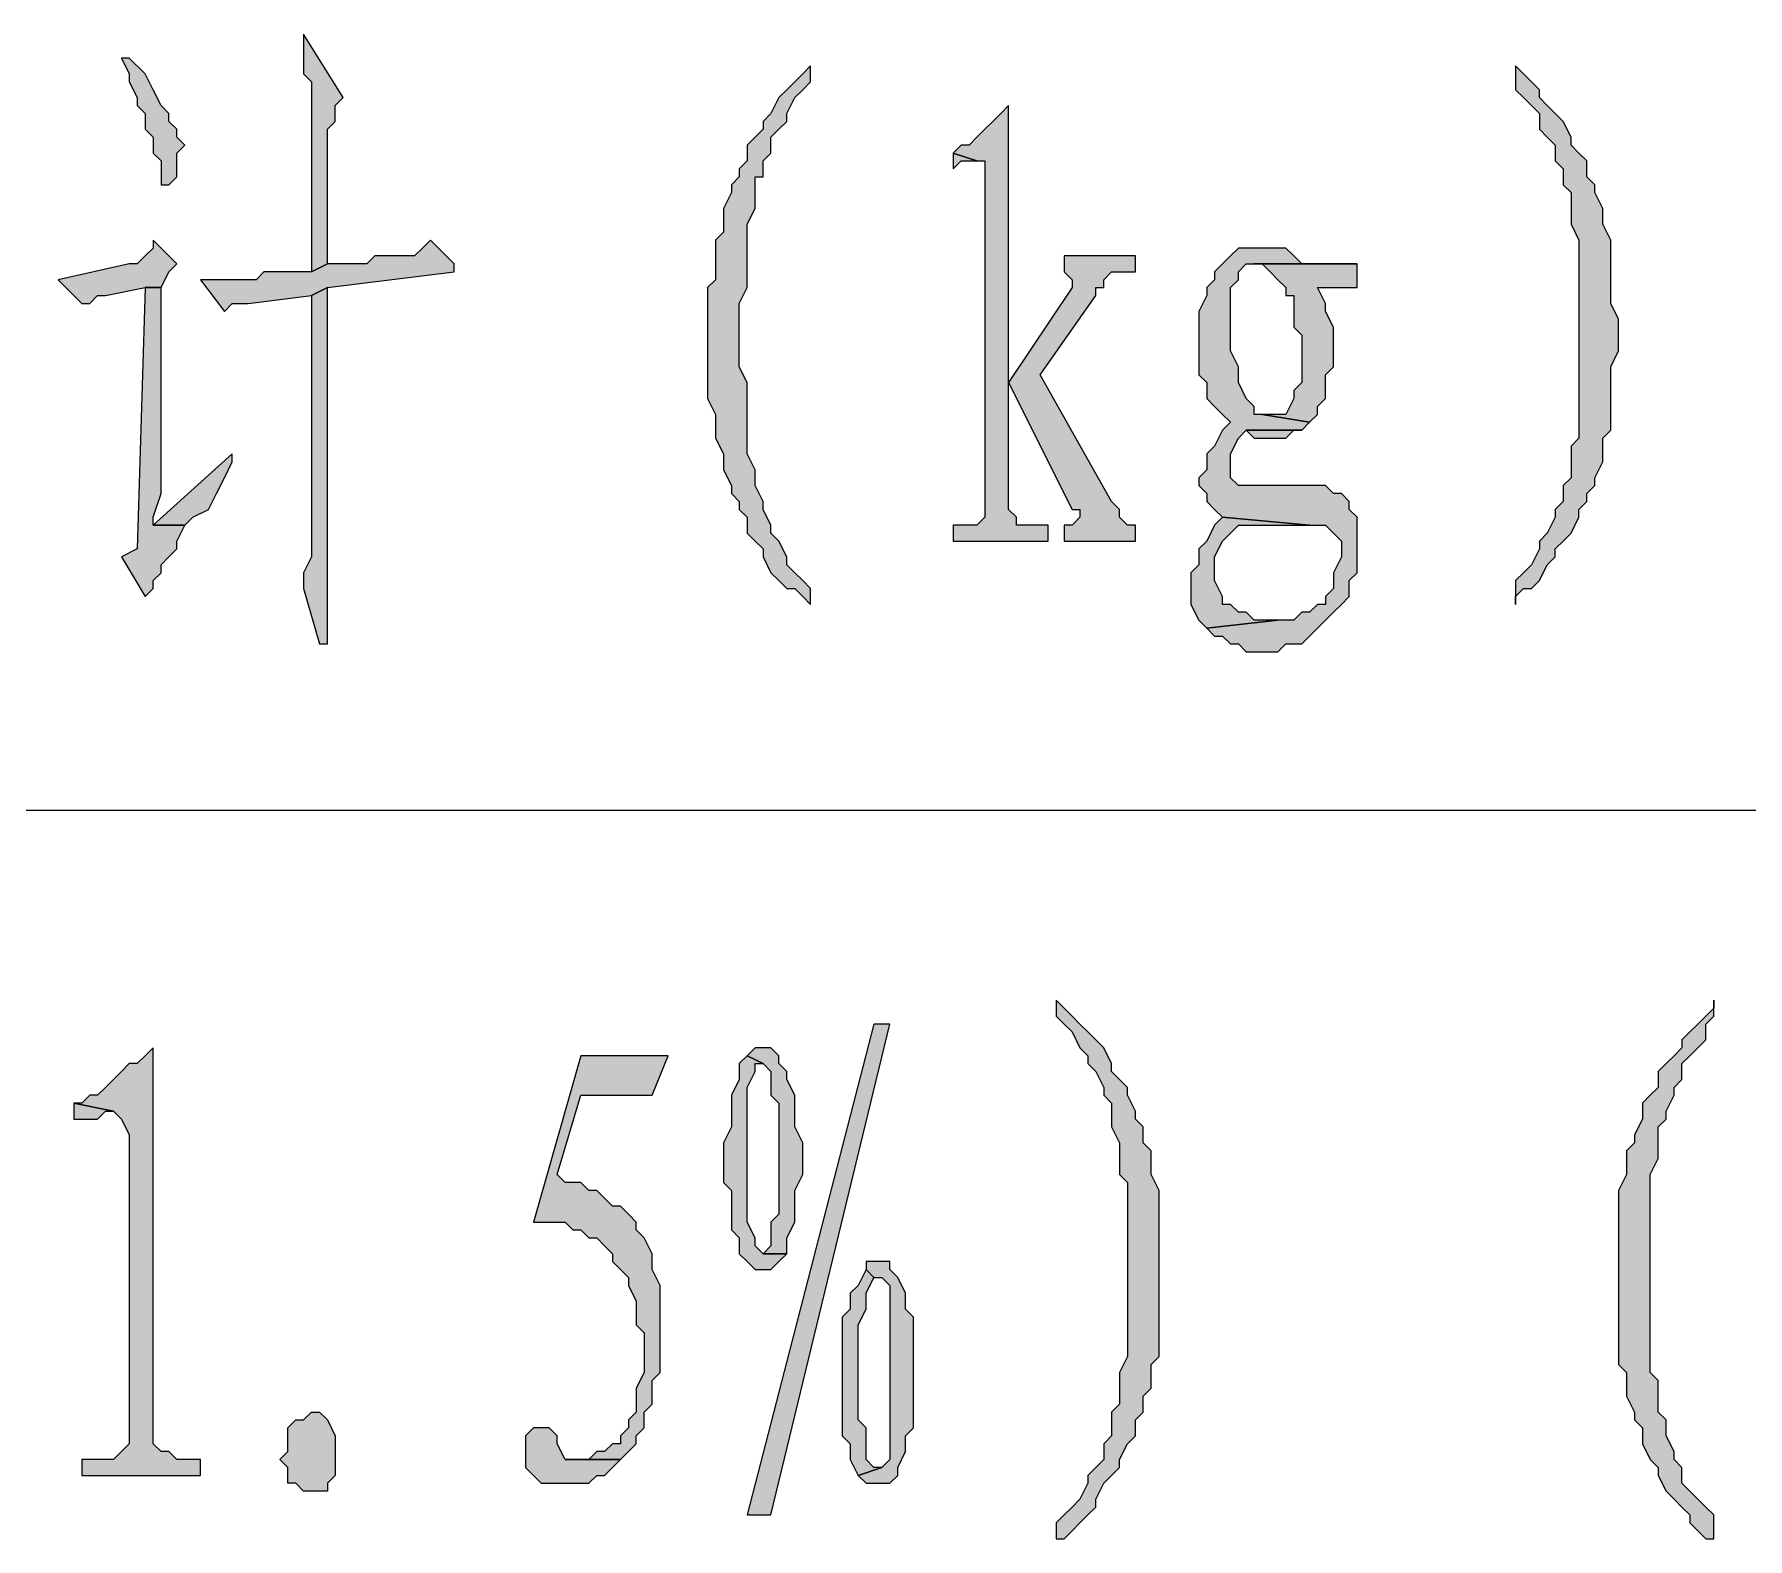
# Model space of a CAD drawing. Header units: millimetres. Extents: x 24 to 410, y 10 to 282.
# Drawn here: x 303.4 to 312.56, y 134.2 to 142.24 of the extents above; entities that cross this region are included whole.
import ezdxf

# ---------------------------------------------------------------- set-up
doc = ezdxf.new("R2010")
doc.units = ezdxf.units.MM

msp = doc.modelspace()

# ---------------------------------------------------------------- hatches: boundary and pattern name
h = msp.add_hatch(color=7)
h.dxf.hatch_style = 2
h.paths.add_polyline_path([(304.842333, 142.24), (304.842333, 142.028333), (304.884667, 141.986), (304.884667, 140.97), (304.969333, 141.012333), (304.969333, 141.139333), (304.969333, 141.224), (304.969333, 141.732), (305.011667, 141.774333), (305.011667, 141.859), (305.054, 141.901333)])
h = msp.add_hatch(color=7)
h.dxf.hatch_style = 2
h.paths.add_polyline_path([(303.911, 142.113), (303.868667, 142.113), (303.911, 142.028333), (303.911, 141.986), (303.953333, 141.901333), (303.953333, 141.859), (303.995667, 141.816667), (303.995667, 141.732), (304.038, 141.689667), (304.038, 141.605), (304.080333, 141.562667), (304.080333, 141.435667), (304.122667, 141.435667), (304.165, 141.478), (304.165, 141.605), (304.207333, 141.647333), (304.165, 141.689667), (304.165, 141.732), (304.122667, 141.774333), (304.122667, 141.816667), (304.080333, 141.859), (304.038, 141.943667), (303.995667, 142.028333)])
h = msp.add_hatch(color=7)
h.dxf.hatch_style = 2
h.paths.add_polyline_path([(307.551667, 142.070667), (307.509333, 142.028333), (307.467, 141.986), (307.424667, 141.943667), (307.382333, 141.901333), (307.34, 141.816667), (307.297667, 141.774333), (307.297667, 141.732), (307.255333, 141.689667), (307.213, 141.647333), (307.213, 141.562667), (307.170667, 141.520333), (307.170667, 141.478), (307.128333, 141.435667), (307.128333, 141.393333), (307.086, 141.308667), (307.086, 141.181667), (307.043667, 141.139333), (307.043667, 140.927667), (307.001333, 140.885333), (307.001333, 140.716), (307.001333, 140.673667), (307.001333, 140.292667), (307.043667, 140.208), (307.043667, 140.081), (307.086, 139.996333), (307.086, 139.911667), (307.128333, 139.827), (307.128333, 139.784667), (307.170667, 139.742333), (307.170667, 139.7), (307.213, 139.657667), (307.213, 139.573), (307.255333, 139.530667), (307.297667, 139.488333), (307.297667, 139.446), (307.34, 139.361333), (307.382333, 139.319), (307.424667, 139.276667), (307.467, 139.276667), (307.509333, 139.234333), (307.551667, 139.192), (307.551667, 139.276667), (307.509333, 139.319), (307.467, 139.361333), (307.424667, 139.403667), (307.424667, 139.446), (307.382333, 139.530667), (307.34, 139.573), (307.34, 139.615333), (307.297667, 139.7), (307.297667, 139.742333), (307.255333, 139.827), (307.255333, 139.911667), (307.213, 139.996333), (307.213, 140.377333), (307.170667, 140.462), (307.170667, 140.800667), (307.213, 140.885333), (307.213, 141.224), (307.255333, 141.308667), (307.255333, 141.478), (307.297667, 141.478), (307.297667, 141.562667), (307.34, 141.605), (307.34, 141.689667), (307.382333, 141.732), (307.424667, 141.774333), (307.424667, 141.816667), (307.467, 141.901333), (307.509333, 141.943667), (307.551667, 141.986)])
h = msp.add_hatch(color=7)
h.dxf.hatch_style = 2
h.paths.add_polyline_path([(311.319333, 142.070667), (311.319333, 141.943667), (311.361667, 141.901333), (311.404, 141.859), (311.446333, 141.816667), (311.446333, 141.732), (311.488667, 141.689667), (311.531, 141.647333), (311.531, 141.562667), (311.573333, 141.520333), (311.573333, 141.435667), (311.615667, 141.393333), (311.615667, 141.224), (311.658, 141.139333), (311.658, 140.631333), (311.658, 140.546667), (311.658, 140.081), (311.615667, 140.038667), (311.615667, 139.869333), (311.573333, 139.827), (311.573333, 139.742333), (311.531, 139.7), (311.531, 139.657667), (311.488667, 139.573), (311.446333, 139.530667), (311.446333, 139.488333), (311.404, 139.403667), (311.361667, 139.361333), (311.319333, 139.319), (311.319333, 139.192), (311.319333, 139.234333), (311.361667, 139.276667), (311.404, 139.276667), (311.446333, 139.319), (311.488667, 139.403667), (311.531, 139.446), (311.531, 139.488333), (311.573333, 139.530667), (311.615667, 139.573), (311.658, 139.657667), (311.658, 139.7), (311.700333, 139.742333), (311.700333, 139.784667), (311.742667, 139.827), (311.742667, 139.869333), (311.785, 139.954), (311.785, 140.081), (311.827333, 140.123333), (311.827333, 140.462), (311.869667, 140.546667), (311.869667, 140.716), (311.827333, 140.800667), (311.827333, 141.139333), (311.785, 141.224), (311.785, 141.308667), (311.742667, 141.393333), (311.742667, 141.435667), (311.700333, 141.478), (311.700333, 141.562667), (311.658, 141.605), (311.615667, 141.647333), (311.615667, 141.689667), (311.573333, 141.774333), (311.531, 141.816667), (311.488667, 141.859), (311.446333, 141.901333), (311.446333, 141.943667), (311.404, 141.986), (311.361667, 142.028333)])
h = msp.add_hatch(color=7)
h.dxf.hatch_style = 2
h.paths.add_polyline_path([(308.61, 141.859), (308.567667, 141.816667), (308.525333, 141.774333), (308.483, 141.732), (308.440667, 141.689667), (308.398333, 141.647333), (308.356, 141.647333), (308.313667, 141.605), (308.440667, 141.562667), (308.483, 141.562667), (308.483, 141.478), (308.483, 139.657667), (308.440667, 139.615333), (308.313667, 139.615333), (308.313667, 139.530667), (308.821667, 139.530667), (308.821667, 139.615333), (308.652333, 139.615333), (308.652333, 139.657667), (308.61, 139.7)])
h = msp.add_hatch(color=7)
h.dxf.hatch_style = 2
h.paths.add_polyline_path([(308.313667, 141.605), (308.313667, 141.520333), (308.356, 141.562667), (308.440667, 141.562667)])
h = msp.add_hatch(color=7)
h.dxf.hatch_style = 2
h.paths.add_polyline_path([(304.038, 141.139333), (304.038, 141.097), (303.995667, 141.054667), (303.953333, 141.012333), (303.911, 141.012333), (303.53, 140.927667), (303.657, 140.800667), (303.699333, 140.800667), (303.741667, 140.843), (303.784, 140.843), (303.995667, 140.885333), (304.080333, 140.885333), (304.122667, 140.97), (304.165, 141.012333)])
h = msp.add_hatch(color=7)
h.dxf.hatch_style = 2
h.paths.add_polyline_path([(305.519667, 141.139333), (305.477333, 141.097), (305.435, 141.054667), (305.223333, 141.054667), (305.181, 141.012333), (304.969333, 141.012333), (304.884667, 140.97), (304.630667, 140.97), (304.588333, 140.927667), (304.503667, 140.927667), (304.376667, 140.927667), (304.292, 140.927667), (304.419, 140.758333), (304.461333, 140.800667), (304.546, 140.800667), (304.884667, 140.843), (304.969333, 140.885333), (305.646667, 140.97), (305.646667, 141.012333)])
h = msp.add_hatch(color=7)
h.dxf.hatch_style = 2
h.paths.add_polyline_path([(309.287333, 141.054667), (308.906333, 141.054667), (308.906333, 140.97), (308.948667, 140.927667), (308.948667, 140.885333), (308.61, 140.377333), (308.948667, 139.7), (308.991, 139.7), (308.991, 139.657667), (308.948667, 139.615333), (308.906333, 139.615333), (308.906333, 139.530667), (309.287333, 139.530667), (309.287333, 139.615333), (309.245, 139.615333), (309.202667, 139.657667), (309.202667, 139.7), (309.160333, 139.742333), (308.779333, 140.419667), (309.075667, 140.843), (309.075667, 140.885333), (309.118, 140.885333), (309.118, 140.927667), (309.160333, 140.97), (309.287333, 140.97)])
h = msp.add_hatch(color=7)
h.dxf.hatch_style = 2
h.paths.add_polyline_path([(310.007, 141.097), (309.837667, 141.097), (309.795333, 141.054667), (309.753, 141.012333), (309.710667, 140.97), (309.710667, 140.927667), (309.668333, 140.885333), (309.668333, 140.843), (309.626, 140.758333), (309.626, 140.419667), (309.668333, 140.377333), (309.668333, 140.292667), (309.710667, 140.250333), (309.753, 140.208), (309.795333, 140.165667), (309.753, 140.123333), (309.710667, 140.038667), (309.668333, 139.996333), (309.668333, 139.954), (309.668333, 139.911667), (309.626, 139.869333), (309.626, 139.827), (309.668333, 139.784667), (309.668333, 139.742333), (309.710667, 139.7), (309.753, 139.657667), (310.218667, 139.615333), (310.303333, 139.615333), (310.345667, 139.573), (310.388, 139.530667), (310.388, 139.446), (310.345667, 139.361333), (310.345667, 139.276667), (310.303333, 139.234333), (310.303333, 139.192), (310.261, 139.192), (310.218667, 139.149667), (310.176333, 139.149667), (310.134, 139.107333), (310.049333, 139.107333), (309.668333, 139.065), (309.710667, 139.022667), (309.753, 139.022667), (309.795333, 138.980333), (309.837667, 138.980333), (309.88, 138.938), (310.049333, 138.938), (310.091667, 138.980333), (310.176333, 138.980333), (310.218667, 139.022667), (310.261, 139.065), (310.303333, 139.107333), (310.345667, 139.149667), (310.388, 139.192), (310.430333, 139.234333), (310.430333, 139.319), (310.472667, 139.361333), (310.472667, 139.657667), (310.430333, 139.7), (310.430333, 139.742333), (310.388, 139.784667), (310.345667, 139.784667), (310.303333, 139.827), (309.837667, 139.827), (309.795333, 139.869333), (309.795333, 139.996333), (309.837667, 140.081), (309.88, 140.123333), (310.176333, 140.123333), (310.218667, 140.165667), (309.964667, 140.208), (309.922333, 140.208), (309.922333, 140.250333), (309.88, 140.292667), (309.837667, 140.377333), (309.837667, 140.462), (309.795333, 140.546667), (309.795333, 140.885333), (309.837667, 140.927667), (309.837667, 140.97), (309.88, 141.012333), (310.472667, 141.012333), (310.176333, 141.012333), (310.134, 141.054667), (310.091667, 141.097)])
h = msp.add_hatch(color=7)
h.dxf.hatch_style = 2
h.paths.add_polyline_path([(310.472667, 141.012333), (309.922333, 141.012333), (309.964667, 141.012333), (310.007, 140.97), (310.049333, 140.927667), (310.091667, 140.885333), (310.091667, 140.843), (310.134, 140.843), (310.134, 140.673667), (310.176333, 140.631333), (310.176333, 140.377333), (310.134, 140.335), (310.134, 140.292667), (310.091667, 140.208), (309.964667, 140.208), (310.218667, 140.165667), (310.261, 140.208), (310.261, 140.250333), (310.303333, 140.292667), (310.303333, 140.419667), (310.345667, 140.462), (310.345667, 140.673667), (310.303333, 140.758333), (310.303333, 140.800667), (310.261, 140.885333), (310.472667, 140.885333)])
h = msp.add_hatch(color=7)
h.dxf.hatch_style = 2
h.paths.add_polyline_path([(304.080333, 140.885333), (303.995667, 140.885333), (303.953333, 139.488333), (303.868667, 139.446), (303.995667, 139.234333), (304.038, 139.276667), (304.038, 139.319), (304.080333, 139.361333), (304.080333, 139.403667), (304.122667, 139.446), (304.165, 139.488333), (304.165, 139.530667), (304.207333, 139.615333), (304.038, 139.615333), (304.038, 139.657667), (304.080333, 139.784667), (304.080333, 140.504333), (304.080333, 140.589)])
h = msp.add_hatch(color=7)
h.dxf.hatch_style = 2
h.paths.add_polyline_path([(304.969333, 140.885333), (304.884667, 140.843), (304.884667, 139.446), (304.842333, 139.361333), (304.842333, 139.276667), (304.927, 138.980333), (304.969333, 138.980333)])
h = msp.add_hatch(color=7)
h.dxf.hatch_style = 2
h.paths.add_polyline_path([(310.176333, 140.123333), (309.88, 140.123333), (309.922333, 140.081), (310.091667, 140.081), (310.134, 140.123333)])
h = msp.add_hatch(color=7)
h.dxf.hatch_style = 2
h.paths.add_polyline_path([(304.461333, 139.996333), (304.038, 139.615333), (304.207333, 139.615333), (304.249667, 139.657667), (304.334333, 139.7), (304.376667, 139.784667), (304.419, 139.869333), (304.461333, 139.954)])
h = msp.add_hatch(color=7)
h.dxf.hatch_style = 2
h.paths.add_polyline_path([(309.753, 139.657667), (309.710667, 139.615333), (309.668333, 139.530667), (309.626, 139.488333), (309.626, 139.403667), (309.583667, 139.361333), (309.583667, 139.192), (309.626, 139.107333), (309.668333, 139.065), (310.049333, 139.107333), (309.922333, 139.107333), (309.88, 139.149667), (309.837667, 139.149667), (309.795333, 139.192), (309.753, 139.192), (309.753, 139.234333), (309.710667, 139.319), (309.710667, 139.446), (309.753, 139.530667), (309.795333, 139.573), (309.837667, 139.615333), (310.218667, 139.615333)])
h = msp.add_hatch(color=7)
h.dxf.hatch_style = 2
h.paths.add_polyline_path([(308.864, 137.075333), (308.864, 136.990667), (308.906333, 136.948333), (308.948667, 136.906), (308.991, 136.821333), (309.033333, 136.779), (309.033333, 136.736667), (309.075667, 136.694333), (309.118, 136.609667), (309.118, 136.567333), (309.160333, 136.525), (309.160333, 136.398), (309.202667, 136.313333), (309.202667, 136.144), (309.245, 136.101667), (309.245, 135.636), (309.245, 135.551333), (309.245, 135.170333), (309.202667, 135.085667), (309.202667, 134.916333), (309.160333, 134.874), (309.160333, 134.747), (309.118, 134.704667), (309.118, 134.62), (309.075667, 134.577667), (309.033333, 134.535333), (309.033333, 134.493), (308.991, 134.408333), (308.948667, 134.366), (308.906333, 134.323667), (308.864, 134.281333), (308.864, 134.196667), (308.906333, 134.196667), (308.948667, 134.239), (308.991, 134.281333), (309.033333, 134.323667), (309.075667, 134.366), (309.075667, 134.408333), (309.118, 134.493), (309.160333, 134.535333), (309.202667, 134.577667), (309.202667, 134.62), (309.245, 134.704667), (309.287333, 134.747), (309.287333, 134.831667), (309.329667, 134.874), (309.329667, 134.958667), (309.372, 135.001), (309.372, 135.128), (309.414333, 135.170333), (309.414333, 136.059333), (309.372, 136.144), (309.372, 136.271), (309.329667, 136.313333), (309.329667, 136.398), (309.287333, 136.440333), (309.287333, 136.482667), (309.245, 136.567333), (309.245, 136.609667), (309.202667, 136.652), (309.160333, 136.694333), (309.160333, 136.736667), (309.118, 136.821333), (309.075667, 136.863667), (309.033333, 136.906), (308.991, 136.948333), (308.948667, 136.990667), (308.906333, 137.033)])
h = msp.add_hatch(color=7)
h.dxf.hatch_style = 2
h.paths.add_polyline_path([(312.377667, 137.075333), (312.377667, 137.033), (312.335333, 136.990667), (312.293, 136.948333), (312.250667, 136.906), (312.208333, 136.863667), (312.208333, 136.821333), (312.166, 136.779), (312.123667, 136.736667), (312.081333, 136.694333), (312.081333, 136.609667), (312.039, 136.567333), (311.996667, 136.525), (311.996667, 136.440333), (311.954333, 136.355667), (311.954333, 136.313333), (311.912, 136.271), (311.912, 136.144), (311.869667, 136.059333), (311.869667, 135.720667), (311.869667, 135.636), (311.869667, 135.128), (311.912, 135.085667), (311.912, 134.958667), (311.954333, 134.874), (311.954333, 134.831667), (311.996667, 134.789333), (311.996667, 134.704667), (312.039, 134.62), (312.081333, 134.577667), (312.081333, 134.535333), (312.123667, 134.450667), (312.166, 134.408333), (312.208333, 134.366), (312.250667, 134.323667), (312.250667, 134.281333), (312.293, 134.239), (312.335333, 134.196667), (312.377667, 134.196667), (312.377667, 134.281333), (312.377667, 134.323667), (312.335333, 134.366), (312.293, 134.408333), (312.250667, 134.450667), (312.208333, 134.493), (312.208333, 134.577667), (312.166, 134.62), (312.166, 134.662333), (312.123667, 134.747), (312.123667, 134.831667), (312.081333, 134.874), (312.081333, 135.043333), (312.039, 135.085667), (312.039, 136.144), (312.081333, 136.228667), (312.081333, 136.398), (312.123667, 136.440333), (312.123667, 136.482667), (312.166, 136.567333), (312.166, 136.609667), (312.208333, 136.652), (312.208333, 136.736667), (312.250667, 136.779), (312.293, 136.821333), (312.335333, 136.863667), (312.335333, 136.948333), (312.377667, 136.990667)])
h = msp.add_hatch(color=7)
h.dxf.hatch_style = 2
h.paths.add_polyline_path([(307.975, 136.948333), (307.890333, 136.948333), (307.213, 134.323667), (307.34, 134.323667)])
h = msp.add_hatch(color=7)
h.dxf.hatch_style = 2
h.paths.add_polyline_path([(304.038, 136.821333), (303.995667, 136.779), (303.953333, 136.736667), (303.911, 136.736667), (303.868667, 136.694333), (303.826333, 136.652), (303.784, 136.609667), (303.741667, 136.567333), (303.699333, 136.567333), (303.657, 136.525), (303.614667, 136.525), (303.826333, 136.482667), (303.868667, 136.440333), (303.911, 136.355667), (303.911, 134.704667), (303.868667, 134.662333), (303.826333, 134.62), (303.657, 134.62), (303.657, 134.535333), (304.292, 134.535333), (304.292, 134.62), (304.165, 134.62), (304.122667, 134.662333), (304.080333, 134.662333), (304.038, 134.704667)])
h = msp.add_hatch(color=7)
h.dxf.hatch_style = 2
h.paths.add_polyline_path([(307.297667, 136.821333), (307.255333, 136.821333), (307.213, 136.779), (307.297667, 136.736667), (307.34, 136.694333), (307.34, 136.567333), (307.382333, 136.525), (307.382333, 135.932333), (307.34, 135.89), (307.34, 135.763), (307.297667, 135.720667), (307.424667, 135.720667), (307.424667, 135.805333), (307.467, 135.89), (307.467, 136.059333), (307.509333, 136.144), (307.509333, 136.313333), (307.467, 136.398), (307.467, 136.567333), (307.424667, 136.652), (307.424667, 136.694333), (307.382333, 136.736667), (307.382333, 136.779), (307.34, 136.821333)])
h = msp.add_hatch(color=7)
h.dxf.hatch_style = 2
h.paths.add_polyline_path([(306.789667, 136.779), (306.324, 136.779), (306.07, 135.89), (306.239333, 135.89), (306.281667, 135.847667), (306.324, 135.847667), (306.366333, 135.805333), (306.408667, 135.805333), (306.451, 135.763), (306.493333, 135.720667), (306.493333, 135.678333), (306.535667, 135.636), (306.578, 135.593667), (306.578, 135.551333), (306.620333, 135.466667), (306.620333, 135.339667), (306.662667, 135.297333), (306.662667, 135.085667), (306.620333, 135.001), (306.620333, 134.958667), (306.620333, 134.874), (306.578, 134.831667), (306.578, 134.789333), (306.535667, 134.747), (306.535667, 134.704667), (306.493333, 134.704667), (306.451, 134.662333), (306.408667, 134.662333), (306.366333, 134.62), (306.239333, 134.62), (306.535667, 134.62), (306.578, 134.662333), (306.620333, 134.704667), (306.620333, 134.747), (306.662667, 134.789333), (306.662667, 134.874), (306.705, 134.916333), (306.705, 135.043333), (306.747333, 135.085667), (306.747333, 135.551333), (306.705, 135.636), (306.705, 135.720667), (306.662667, 135.805333), (306.620333, 135.847667), (306.620333, 135.89), (306.578, 135.932333), (306.535667, 135.974667), (306.493333, 135.974667), (306.451, 136.017), (306.408667, 136.059333), (306.366333, 136.059333), (306.324, 136.101667), (306.239333, 136.101667), (306.197, 136.144), (306.324, 136.567333), (306.705, 136.567333)])
h = msp.add_hatch(color=7)
h.dxf.hatch_style = 2
h.paths.add_polyline_path([(307.213, 136.779), (307.170667, 136.736667), (307.170667, 136.652), (307.128333, 136.567333), (307.128333, 136.398), (307.086, 136.313333), (307.086, 136.101667), (307.128333, 136.059333), (307.128333, 135.847667), (307.170667, 135.805333), (307.170667, 135.720667), (307.213, 135.678333), (307.255333, 135.636), (307.34, 135.636), (307.382333, 135.678333), (307.424667, 135.720667), (307.297667, 135.720667), (307.255333, 135.763), (307.255333, 135.805333), (307.213, 135.89), (307.213, 136.609667), (307.255333, 136.694333), (307.255333, 136.736667), (307.297667, 136.736667)])
h = msp.add_hatch(color=7)
h.dxf.hatch_style = 2
h.paths.add_polyline_path([(303.614667, 136.525), (303.614667, 136.440333), (303.699333, 136.440333), (303.741667, 136.440333), (303.784, 136.482667), (303.826333, 136.482667)])
h = msp.add_hatch(color=7)
h.dxf.hatch_style = 2
h.paths.add_polyline_path([(307.848, 135.636), (307.805667, 135.551333), (307.763333, 135.509), (307.763333, 135.424333), (307.721, 135.382), (307.721, 134.747), (307.763333, 134.704667), (307.763333, 134.62), (307.805667, 134.535333), (307.932667, 134.577667), (307.890333, 134.577667), (307.848, 134.62), (307.848, 134.789333), (307.805667, 134.831667), (307.805667, 135.339667), (307.848, 135.424333), (307.848, 135.509), (307.890333, 135.593667)])
h = msp.add_hatch(color=7)
h.dxf.hatch_style = 2
h.paths.add_polyline_path([(307.932667, 135.678333), (307.848, 135.678333), (307.848, 135.636), (307.890333, 135.593667), (307.932667, 135.593667), (307.975, 135.551333), (307.975, 134.62), (307.932667, 134.577667), (307.805667, 134.535333), (307.848, 134.493), (307.890333, 134.493), (307.975, 134.493), (308.017333, 134.535333), (308.017333, 134.577667), (308.059667, 134.662333), (308.059667, 134.747), (308.102, 134.789333), (308.102, 135.382), (308.059667, 135.424333), (308.059667, 135.509), (308.017333, 135.593667), (307.975, 135.636), (307.975, 135.678333)])
h = msp.add_hatch(color=7)
h.dxf.hatch_style = 2
h.paths.add_polyline_path([(304.969333, 134.450667), (304.842333, 134.450667), (304.8, 134.493), (304.757667, 134.493), (304.757667, 134.577667), (304.715333, 134.62), (304.757667, 134.662333), (304.757667, 134.789333), (304.8, 134.831667), (304.842333, 134.831667), (304.884667, 134.874), (304.927, 134.874), (304.969333, 134.831667), (305.011667, 134.747), (305.011667, 134.535333), (304.969333, 134.493)])
h = msp.add_hatch(color=7)
h.dxf.hatch_style = 2
h.paths.add_polyline_path([(306.112333, 134.789333), (306.07, 134.789333), (306.027667, 134.747), (306.027667, 134.577667), (306.07, 134.535333), (306.112333, 134.493), (306.366333, 134.493), (306.408667, 134.535333), (306.451, 134.535333), (306.493333, 134.577667), (306.535667, 134.62), (306.239333, 134.62), (306.197, 134.704667), (306.197, 134.747), (306.154667, 134.789333)])

# ---------------------------------------------------------------- linework, layer by layer
at = {"color": 7, "lineweight": 0}
for points in [[(304.842333, 142.24), (304.842333, 142.028333), (304.884667, 141.986), (304.884667, 140.97), (304.969333, 141.012333), (304.969333, 141.139333), (304.969333, 141.224), (304.969333, 141.732), (305.011667, 141.774333), (305.011667, 141.859), (305.054, 141.901333)], [(303.911, 142.113), (303.868667, 142.113), (303.911, 142.028333), (303.911, 141.986), (303.953333, 141.901333), (303.953333, 141.859), (303.995667, 141.816667), (303.995667, 141.732), (304.038, 141.689667), (304.038, 141.605), (304.080333, 141.562667), (304.080333, 141.435667), (304.122667, 141.435667), (304.165, 141.478), (304.165, 141.605), (304.207333, 141.647333), (304.165, 141.689667), (304.165, 141.732), (304.122667, 141.774333), (304.122667, 141.816667), (304.080333, 141.859), (304.038, 141.943667), (303.995667, 142.028333)], [(307.551667, 142.070667), (307.509333, 142.028333), (307.467, 141.986), (307.424667, 141.943667), (307.382333, 141.901333), (307.34, 141.816667), (307.297667, 141.774333), (307.297667, 141.732), (307.255333, 141.689667), (307.213, 141.647333), (307.213, 141.562667), (307.170667, 141.520333), (307.170667, 141.478), (307.128333, 141.435667), (307.128333, 141.393333), (307.086, 141.308667), (307.086, 141.181667), (307.043667, 141.139333), (307.043667, 140.927667), (307.001333, 140.885333), (307.001333, 140.716), (307.001333, 140.673667), (307.001333, 140.292667), (307.043667, 140.208), (307.043667, 140.081), (307.086, 139.996333), (307.086, 139.911667), (307.128333, 139.827), (307.128333, 139.784667), (307.170667, 139.742333), (307.170667, 139.7), (307.213, 139.657667), (307.213, 139.573), (307.255333, 139.530667), (307.297667, 139.488333), (307.297667, 139.446), (307.34, 139.361333), (307.382333, 139.319), (307.424667, 139.276667), (307.467, 139.276667), (307.509333, 139.234333), (307.551667, 139.192), (307.551667, 139.276667), (307.509333, 139.319), (307.467, 139.361333), (307.424667, 139.403667), (307.424667, 139.446), (307.382333, 139.530667), (307.34, 139.573), (307.34, 139.615333), (307.297667, 139.7), (307.297667, 139.742333), (307.255333, 139.827), (307.255333, 139.911667), (307.213, 139.996333), (307.213, 140.377333), (307.170667, 140.462), (307.170667, 140.800667), (307.213, 140.885333), (307.213, 141.224), (307.255333, 141.308667), (307.255333, 141.478), (307.297667, 141.478), (307.297667, 141.562667), (307.34, 141.605), (307.34, 141.689667), (307.382333, 141.732), (307.424667, 141.774333), (307.424667, 141.816667), (307.467, 141.901333), (307.509333, 141.943667), (307.551667, 141.986)], [(311.319333, 142.070667), (311.319333, 141.943667), (311.361667, 141.901333), (311.404, 141.859), (311.446333, 141.816667), (311.446333, 141.732), (311.488667, 141.689667), (311.531, 141.647333), (311.531, 141.562667), (311.573333, 141.520333), (311.573333, 141.435667), (311.615667, 141.393333), (311.615667, 141.224), (311.658, 141.139333), (311.658, 140.631333), (311.658, 140.546667), (311.658, 140.081), (311.615667, 140.038667), (311.615667, 139.869333), (311.573333, 139.827), (311.573333, 139.742333), (311.531, 139.7), (311.531, 139.657667), (311.488667, 139.573), (311.446333, 139.530667), (311.446333, 139.488333), (311.404, 139.403667), (311.361667, 139.361333), (311.319333, 139.319), (311.319333, 139.192), (311.319333, 139.234333), (311.361667, 139.276667), (311.404, 139.276667), (311.446333, 139.319), (311.488667, 139.403667), (311.531, 139.446), (311.531, 139.488333), (311.573333, 139.530667), (311.615667, 139.573), (311.658, 139.657667), (311.658, 139.7), (311.700333, 139.742333), (311.700333, 139.784667), (311.742667, 139.827), (311.742667, 139.869333), (311.785, 139.954), (311.785, 140.081), (311.827333, 140.123333), (311.827333, 140.462), (311.869667, 140.546667), (311.869667, 140.716), (311.827333, 140.800667), (311.827333, 141.139333), (311.785, 141.224), (311.785, 141.308667), (311.742667, 141.393333), (311.742667, 141.435667), (311.700333, 141.478), (311.700333, 141.562667), (311.658, 141.605), (311.615667, 141.647333), (311.615667, 141.689667), (311.573333, 141.774333), (311.531, 141.816667), (311.488667, 141.859), (311.446333, 141.901333), (311.446333, 141.943667), (311.404, 141.986), (311.361667, 142.028333)], [(308.61, 141.859), (308.567667, 141.816667), (308.525333, 141.774333), (308.483, 141.732), (308.440667, 141.689667), (308.398333, 141.647333), (308.356, 141.647333), (308.313667, 141.605), (308.440667, 141.562667), (308.483, 141.562667), (308.483, 141.478), (308.483, 139.657667), (308.440667, 139.615333), (308.313667, 139.615333), (308.313667, 139.530667), (308.821667, 139.530667), (308.821667, 139.615333), (308.652333, 139.615333), (308.652333, 139.657667), (308.61, 139.7)], [(308.313667, 141.605), (308.313667, 141.520333), (308.356, 141.562667), (308.440667, 141.562667)], [(304.038, 141.139333), (304.038, 141.097), (303.995667, 141.054667), (303.953333, 141.012333), (303.911, 141.012333), (303.53, 140.927667), (303.657, 140.800667), (303.699333, 140.800667), (303.741667, 140.843), (303.784, 140.843), (303.995667, 140.885333), (304.080333, 140.885333), (304.122667, 140.97), (304.165, 141.012333)], [(305.519667, 141.139333), (305.477333, 141.097), (305.435, 141.054667), (305.223333, 141.054667), (305.181, 141.012333), (304.969333, 141.012333), (304.884667, 140.97), (304.630667, 140.97), (304.588333, 140.927667), (304.503667, 140.927667), (304.376667, 140.927667), (304.292, 140.927667), (304.419, 140.758333), (304.461333, 140.800667), (304.546, 140.800667), (304.884667, 140.843), (304.969333, 140.885333), (305.646667, 140.97), (305.646667, 141.012333)], [(309.287333, 141.054667), (308.906333, 141.054667), (308.906333, 140.97), (308.948667, 140.927667), (308.948667, 140.885333), (308.61, 140.377333), (308.948667, 139.7), (308.991, 139.7), (308.991, 139.657667), (308.948667, 139.615333), (308.906333, 139.615333), (308.906333, 139.530667), (309.287333, 139.530667), (309.287333, 139.615333), (309.245, 139.615333), (309.202667, 139.657667), (309.202667, 139.7), (309.160333, 139.742333), (308.779333, 140.419667), (309.075667, 140.843), (309.075667, 140.885333), (309.118, 140.885333), (309.118, 140.927667), (309.160333, 140.97), (309.287333, 140.97)], [(310.007, 141.097), (309.837667, 141.097), (309.795333, 141.054667), (309.753, 141.012333), (309.710667, 140.97), (309.710667, 140.927667), (309.668333, 140.885333), (309.668333, 140.843), (309.626, 140.758333), (309.626, 140.419667), (309.668333, 140.377333), (309.668333, 140.292667), (309.710667, 140.250333), (309.753, 140.208), (309.795333, 140.165667), (309.753, 140.123333), (309.710667, 140.038667), (309.668333, 139.996333), (309.668333, 139.954), (309.668333, 139.911667), (309.626, 139.869333), (309.626, 139.827), (309.668333, 139.784667), (309.668333, 139.742333), (309.710667, 139.7), (309.753, 139.657667), (310.218667, 139.615333), (310.303333, 139.615333), (310.345667, 139.573), (310.388, 139.530667), (310.388, 139.446), (310.345667, 139.361333), (310.345667, 139.276667), (310.303333, 139.234333), (310.303333, 139.192), (310.261, 139.192), (310.218667, 139.149667), (310.176333, 139.149667), (310.134, 139.107333), (310.049333, 139.107333), (309.668333, 139.065), (309.710667, 139.022667), (309.753, 139.022667), (309.795333, 138.980333), (309.837667, 138.980333), (309.88, 138.938), (310.049333, 138.938), (310.091667, 138.980333), (310.176333, 138.980333), (310.218667, 139.022667), (310.261, 139.065), (310.303333, 139.107333), (310.345667, 139.149667), (310.388, 139.192), (310.430333, 139.234333), (310.430333, 139.319), (310.472667, 139.361333), (310.472667, 139.657667), (310.430333, 139.7), (310.430333, 139.742333), (310.388, 139.784667), (310.345667, 139.784667), (310.303333, 139.827), (309.837667, 139.827), (309.795333, 139.869333), (309.795333, 139.996333), (309.837667, 140.081), (309.88, 140.123333), (310.176333, 140.123333), (310.218667, 140.165667), (309.964667, 140.208), (309.922333, 140.208), (309.922333, 140.250333), (309.88, 140.292667), (309.837667, 140.377333), (309.837667, 140.462), (309.795333, 140.546667), (309.795333, 140.885333), (309.837667, 140.927667), (309.837667, 140.97), (309.88, 141.012333), (310.472667, 141.012333), (310.176333, 141.012333), (310.134, 141.054667), (310.091667, 141.097)], [(310.472667, 141.012333), (309.922333, 141.012333), (309.964667, 141.012333), (310.007, 140.97), (310.049333, 140.927667), (310.091667, 140.885333), (310.091667, 140.843), (310.134, 140.843), (310.134, 140.673667), (310.176333, 140.631333), (310.176333, 140.377333), (310.134, 140.335), (310.134, 140.292667), (310.091667, 140.208), (309.964667, 140.208), (310.218667, 140.165667), (310.261, 140.208), (310.261, 140.250333), (310.303333, 140.292667), (310.303333, 140.419667), (310.345667, 140.462), (310.345667, 140.673667), (310.303333, 140.758333), (310.303333, 140.800667), (310.261, 140.885333), (310.472667, 140.885333)], [(304.080333, 140.885333), (303.995667, 140.885333), (303.953333, 139.488333), (303.868667, 139.446), (303.995667, 139.234333), (304.038, 139.276667), (304.038, 139.319), (304.080333, 139.361333), (304.080333, 139.403667), (304.122667, 139.446), (304.165, 139.488333), (304.165, 139.530667), (304.207333, 139.615333), (304.038, 139.615333), (304.038, 139.657667), (304.080333, 139.784667), (304.080333, 140.504333), (304.080333, 140.589)], [(304.969333, 140.885333), (304.884667, 140.843), (304.884667, 139.446), (304.842333, 139.361333), (304.842333, 139.276667), (304.927, 138.980333), (304.969333, 138.980333)], [(310.176333, 140.123333), (309.88, 140.123333), (309.922333, 140.081), (310.091667, 140.081), (310.134, 140.123333)], [(304.461333, 139.996333), (304.038, 139.615333), (304.207333, 139.615333), (304.249667, 139.657667), (304.334333, 139.7), (304.376667, 139.784667), (304.419, 139.869333), (304.461333, 139.954)], [(309.753, 139.657667), (309.710667, 139.615333), (309.668333, 139.530667), (309.626, 139.488333), (309.626, 139.403667), (309.583667, 139.361333), (309.583667, 139.192), (309.626, 139.107333), (309.668333, 139.065), (310.049333, 139.107333), (309.922333, 139.107333), (309.88, 139.149667), (309.837667, 139.149667), (309.795333, 139.192), (309.753, 139.192), (309.753, 139.234333), (309.710667, 139.319), (309.710667, 139.446), (309.753, 139.530667), (309.795333, 139.573), (309.837667, 139.615333), (310.218667, 139.615333)], [(308.864, 137.075333), (308.864, 136.990667), (308.906333, 136.948333), (308.948667, 136.906), (308.991, 136.821333), (309.033333, 136.779), (309.033333, 136.736667), (309.075667, 136.694333), (309.118, 136.609667), (309.118, 136.567333), (309.160333, 136.525), (309.160333, 136.398), (309.202667, 136.313333), (309.202667, 136.144), (309.245, 136.101667), (309.245, 135.636), (309.245, 135.551333), (309.245, 135.170333), (309.202667, 135.085667), (309.202667, 134.916333), (309.160333, 134.874), (309.160333, 134.747), (309.118, 134.704667), (309.118, 134.62), (309.075667, 134.577667), (309.033333, 134.535333), (309.033333, 134.493), (308.991, 134.408333), (308.948667, 134.366), (308.906333, 134.323667), (308.864, 134.281333), (308.864, 134.196667), (308.906333, 134.196667), (308.948667, 134.239), (308.991, 134.281333), (309.033333, 134.323667), (309.075667, 134.366), (309.075667, 134.408333), (309.118, 134.493), (309.160333, 134.535333), (309.202667, 134.577667), (309.202667, 134.62), (309.245, 134.704667), (309.287333, 134.747), (309.287333, 134.831667), (309.329667, 134.874), (309.329667, 134.958667), (309.372, 135.001), (309.372, 135.128), (309.414333, 135.170333), (309.414333, 136.059333), (309.372, 136.144), (309.372, 136.271), (309.329667, 136.313333), (309.329667, 136.398), (309.287333, 136.440333), (309.287333, 136.482667), (309.245, 136.567333), (309.245, 136.609667), (309.202667, 136.652), (309.160333, 136.694333), (309.160333, 136.736667), (309.118, 136.821333), (309.075667, 136.863667), (309.033333, 136.906), (308.991, 136.948333), (308.948667, 136.990667), (308.906333, 137.033)], [(312.377667, 137.075333), (312.377667, 137.033), (312.335333, 136.990667), (312.293, 136.948333), (312.250667, 136.906), (312.208333, 136.863667), (312.208333, 136.821333), (312.166, 136.779), (312.123667, 136.736667), (312.081333, 136.694333), (312.081333, 136.609667), (312.039, 136.567333), (311.996667, 136.525), (311.996667, 136.440333), (311.954333, 136.355667), (311.954333, 136.313333), (311.912, 136.271), (311.912, 136.144), (311.869667, 136.059333), (311.869667, 135.720667), (311.869667, 135.636), (311.869667, 135.128), (311.912, 135.085667), (311.912, 134.958667), (311.954333, 134.874), (311.954333, 134.831667), (311.996667, 134.789333), (311.996667, 134.704667), (312.039, 134.62), (312.081333, 134.577667), (312.081333, 134.535333), (312.123667, 134.450667), (312.166, 134.408333), (312.208333, 134.366), (312.250667, 134.323667), (312.250667, 134.281333), (312.293, 134.239), (312.335333, 134.196667), (312.377667, 134.196667), (312.377667, 134.281333), (312.377667, 134.323667), (312.335333, 134.366), (312.293, 134.408333), (312.250667, 134.450667), (312.208333, 134.493), (312.208333, 134.577667), (312.166, 134.62), (312.166, 134.662333), (312.123667, 134.747), (312.123667, 134.831667), (312.081333, 134.874), (312.081333, 135.043333), (312.039, 135.085667), (312.039, 136.144), (312.081333, 136.228667), (312.081333, 136.398), (312.123667, 136.440333), (312.123667, 136.482667), (312.166, 136.567333), (312.166, 136.609667), (312.208333, 136.652), (312.208333, 136.736667), (312.250667, 136.779), (312.293, 136.821333), (312.335333, 136.863667), (312.335333, 136.948333), (312.377667, 136.990667)], [(307.975, 136.948333), (307.890333, 136.948333), (307.213, 134.323667), (307.34, 134.323667)], [(304.038, 136.821333), (303.995667, 136.779), (303.953333, 136.736667), (303.911, 136.736667), (303.868667, 136.694333), (303.826333, 136.652), (303.784, 136.609667), (303.741667, 136.567333), (303.699333, 136.567333), (303.657, 136.525), (303.614667, 136.525), (303.826333, 136.482667), (303.868667, 136.440333), (303.911, 136.355667), (303.911, 134.704667), (303.868667, 134.662333), (303.826333, 134.62), (303.657, 134.62), (303.657, 134.535333), (304.292, 134.535333), (304.292, 134.62), (304.165, 134.62), (304.122667, 134.662333), (304.080333, 134.662333), (304.038, 134.704667)], [(307.297667, 136.821333), (307.255333, 136.821333), (307.213, 136.779), (307.297667, 136.736667), (307.34, 136.694333), (307.34, 136.567333), (307.382333, 136.525), (307.382333, 135.932333), (307.34, 135.89), (307.34, 135.763), (307.297667, 135.720667), (307.424667, 135.720667), (307.424667, 135.805333), (307.467, 135.89), (307.467, 136.059333), (307.509333, 136.144), (307.509333, 136.313333), (307.467, 136.398), (307.467, 136.567333), (307.424667, 136.652), (307.424667, 136.694333), (307.382333, 136.736667), (307.382333, 136.779), (307.34, 136.821333)], [(306.789667, 136.779), (306.324, 136.779), (306.07, 135.89), (306.239333, 135.89), (306.281667, 135.847667), (306.324, 135.847667), (306.366333, 135.805333), (306.408667, 135.805333), (306.451, 135.763), (306.493333, 135.720667), (306.493333, 135.678333), (306.535667, 135.636), (306.578, 135.593667), (306.578, 135.551333), (306.620333, 135.466667), (306.620333, 135.339667), (306.662667, 135.297333), (306.662667, 135.085667), (306.620333, 135.001), (306.620333, 134.958667), (306.620333, 134.874), (306.578, 134.831667), (306.578, 134.789333), (306.535667, 134.747), (306.535667, 134.704667), (306.493333, 134.704667), (306.451, 134.662333), (306.408667, 134.662333), (306.366333, 134.62), (306.239333, 134.62), (306.535667, 134.62), (306.578, 134.662333), (306.620333, 134.704667), (306.620333, 134.747), (306.662667, 134.789333), (306.662667, 134.874), (306.705, 134.916333), (306.705, 135.043333), (306.747333, 135.085667), (306.747333, 135.551333), (306.705, 135.636), (306.705, 135.720667), (306.662667, 135.805333), (306.620333, 135.847667), (306.620333, 135.89), (306.578, 135.932333), (306.535667, 135.974667), (306.493333, 135.974667), (306.451, 136.017), (306.408667, 136.059333), (306.366333, 136.059333), (306.324, 136.101667), (306.239333, 136.101667), (306.197, 136.144), (306.324, 136.567333), (306.705, 136.567333)], [(307.213, 136.779), (307.170667, 136.736667), (307.170667, 136.652), (307.128333, 136.567333), (307.128333, 136.398), (307.086, 136.313333), (307.086, 136.101667), (307.128333, 136.059333), (307.128333, 135.847667), (307.170667, 135.805333), (307.170667, 135.720667), (307.213, 135.678333), (307.255333, 135.636), (307.34, 135.636), (307.382333, 135.678333), (307.424667, 135.720667), (307.297667, 135.720667), (307.255333, 135.763), (307.255333, 135.805333), (307.213, 135.89), (307.213, 136.609667), (307.255333, 136.694333), (307.255333, 136.736667), (307.297667, 136.736667)], [(303.614667, 136.525), (303.614667, 136.440333), (303.699333, 136.440333), (303.741667, 136.440333), (303.784, 136.482667), (303.826333, 136.482667)], [(307.848, 135.636), (307.805667, 135.551333), (307.763333, 135.509), (307.763333, 135.424333), (307.721, 135.382), (307.721, 134.747), (307.763333, 134.704667), (307.763333, 134.62), (307.805667, 134.535333), (307.932667, 134.577667), (307.890333, 134.577667), (307.848, 134.62), (307.848, 134.789333), (307.805667, 134.831667), (307.805667, 135.339667), (307.848, 135.424333), (307.848, 135.509), (307.890333, 135.593667)], [(307.932667, 135.678333), (307.848, 135.678333), (307.848, 135.636), (307.890333, 135.593667), (307.932667, 135.593667), (307.975, 135.551333), (307.975, 134.62), (307.932667, 134.577667), (307.805667, 134.535333), (307.848, 134.493), (307.890333, 134.493), (307.975, 134.493), (308.017333, 134.535333), (308.017333, 134.577667), (308.059667, 134.662333), (308.059667, 134.747), (308.102, 134.789333), (308.102, 135.382), (308.059667, 135.424333), (308.059667, 135.509), (308.017333, 135.593667), (307.975, 135.636), (307.975, 135.678333)], [(304.969333, 134.450667), (304.842333, 134.450667), (304.8, 134.493), (304.757667, 134.493), (304.757667, 134.577667), (304.715333, 134.62), (304.757667, 134.662333), (304.757667, 134.789333), (304.8, 134.831667), (304.842333, 134.831667), (304.884667, 134.874), (304.927, 134.874), (304.969333, 134.831667), (305.011667, 134.747), (305.011667, 134.535333), (304.969333, 134.493)], [(306.112333, 134.789333), (306.07, 134.789333), (306.027667, 134.747), (306.027667, 134.577667), (306.07, 134.535333), (306.112333, 134.493), (306.366333, 134.493), (306.408667, 134.535333), (306.451, 134.535333), (306.493333, 134.577667), (306.535667, 134.62), (306.239333, 134.62), (306.197, 134.704667), (306.197, 134.747), (306.154667, 134.789333)]]:
    msp.add_lwpolyline(points, close=True, dxfattribs=at)
msp.add_lwpolyline([(249.047, 138.091333), (377.063, 138.091333)], dxfattribs=at)

doc.saveas('drawing.dxf')
